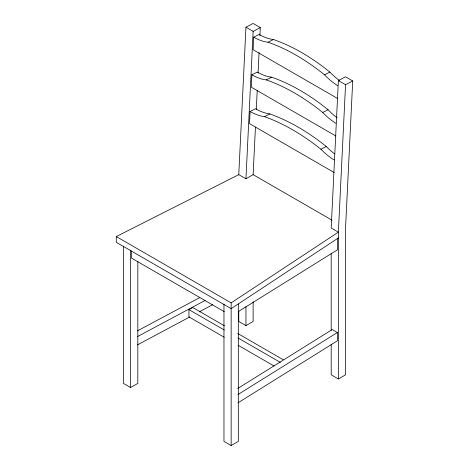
<?xml version="1.0" encoding="UTF-8"?>
<svg xmlns="http://www.w3.org/2000/svg" width="469" height="469" viewBox="0 0 469 469"><rect width="100%" height="100%" fill="white"/><g stroke="black" fill="none" stroke-linecap="round" stroke-linejoin="round"><path stroke-width="0.7" d="M338.372 237.941L231.147 308.655L116.289 242.344L116.289 236.558L238.774 174.65L245.949 27.214L253.108 23.45L260.289 27.595L259.896 35.644M238.774 174.65L245.949 178.795L253.131 31.359L260.289 27.595M334.555 153.861A60.542 36.916 63 0 1 326.272 146.498A221.468 135.037 63 0 0 269.845 113.926A57.746 35.21 63 0 1 255.464 108.744L250.1 111.481L249.508 123.64L334.121 172.492M337.147 117.789A58.76 35.826 63 0 1 328.06 109.74A214.638 130.869 63 0 0 271.639 77.168A56.051 34.178 63 0 1 257.247 72.085L251.888 74.823L251.284 87.175L335.898 136.022M339.386 80.439A58.76 35.826 63 0 1 329.889 72.091A214.638 130.869 63 0 0 273.468 39.519A56.051 34.178 63 0 1 259.081 34.436L253.717 37.174L253.108 49.726L337.721 98.578M245.949 178.795L253.131 174.65L255.447 127.093M256.297 109.535L257.223 90.511M258.079 72.953L259.076 52.469M338.372 378.981L345.553 374.837L345.553 228.01L352.711 80.955L345.536 76.81L338.372 80.574L331.196 228.01L338.372 232.155L338.372 378.981L331.196 374.837L331.196 344.14M352.711 80.955L345.553 84.719L338.372 232.155L231.147 302.868L231.147 445.55L238.322 441.405L238.322 304.023M237.748 388.502L332.204 329.56L337.363 332.539L337.363 340.828L237.935 402.871M237.935 394.581L337.363 332.539M238.135 311.703L337.621 249.701L337.621 238.229M123.464 246.002L123.464 383.384L130.646 387.529L137.822 383.384L137.822 261.344M238.774 311.246L238.774 321.476L245.949 325.621L253.131 321.476L253.131 301.743M137.446 330.874L199.876 297.522M137.458 336.601L205.035 300.5M224.258 337.258L188.937 316.868L188.937 309.616L192.818 307.547L224.469 325.82M137.458 344.891L189.587 317.038M199.243 311.879L212.762 304.662M253.717 37.174A56.051 34.178 63 0 0 268.11 42.257L273.468 39.519M251.888 74.823A56.051 34.178 63 0 0 266.275 79.906L271.639 77.168M268.11 42.257A214.638 130.869 63 0 1 324.53 74.835L329.889 72.091M250.1 111.481A57.746 35.21 63 0 0 264.487 116.664L269.845 113.926M266.275 79.906A214.638 130.869 63 0 1 322.695 112.478L328.06 109.74M264.487 116.664A221.468 135.037 63 0 1 320.907 149.236L326.272 146.498M245.949 27.214L253.131 31.359M338.372 80.574L345.553 84.719M253.131 174.65L332.058 220.219M116.289 236.558L231.147 302.868M224.258 311.662L131.566 258.149L131.566 250.979M237.76 333.494L283.34 359.811M188.937 309.616L224.258 330.006M238.129 338.02L280.386 362.414M238.129 345.272L274.078 366.025M231.147 445.55L223.965 441.405L223.965 304.023M331.196 253.53L331.196 330.258M245.949 306.62L245.949 325.621M130.646 250.141L130.646 387.529M335.892 123.3A58.76 35.826 63 0 1 322.695 112.478M337.721 85.651A58.76 35.826 63 0 1 324.53 74.835M334.104 159.964A60.542 36.916 63 0 1 320.907 149.236"/></g></svg>
